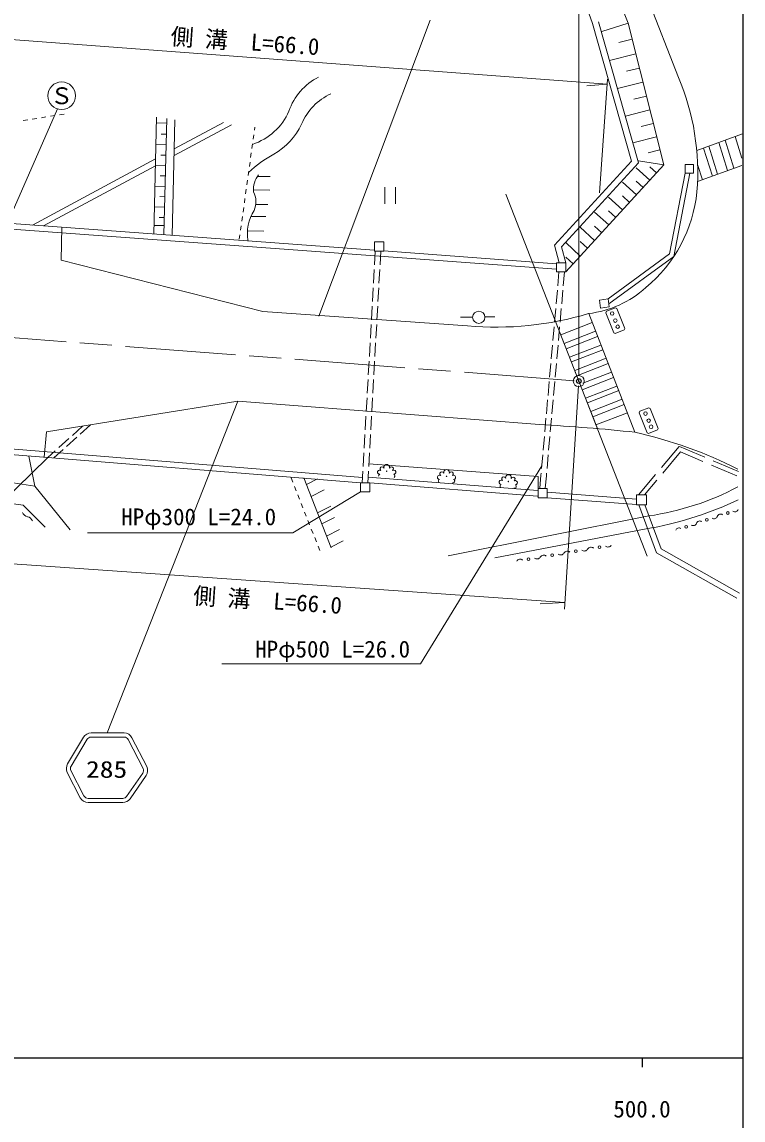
# Model space of a CAD drawing. Units: millimetres, scale not verified. Extents: x 40000 to 680000, y 20000 to 380000.
# Drawn here: x 500482 to 579000, y 198249 to 317874 of the extents above; entities that cross this region are included whole.
import ezdxf
from ezdxf.enums import TextEntityAlignment as Align

# ---------------------------------------------------------------- set-up
doc = ezdxf.new("R2010")
doc.units = ezdxf.units.MM
doc.header["$LTSCALE"] = 1000
doc.header["$PDMODE"] = 32
doc.header["$PDSIZE"] = 500
doc.linetypes.add('CHAIN', pattern=[18.5, 12, -1.5, 3.5, -1.5])
for name, color, linetype, lineweight in [('M-BGD', 7, 'Continuous', 13), ('M-BMK', 2, 'CHAIN', 13), ('M-BMK-OTRS', 5, 'Continuous', 13), ('M-TTL-BAND', 7, 'Continuous', 25), ('M-WORK', 1, 'Continuous', 13)]:
    doc.layers.add(name, color=color, linetype=linetype, lineweight=lineweight)
doc.layers.add('M-OTRS', color=6, linetype='Continuous')
doc.styles.add('ＭＳ ゴシック', font='')
doc.styles.get('ＭＳ ゴシック').set_extended_font_data('MS Gothic')

msp = doc.modelspace()

# ---------------------------------------------------------------- linework, layer by layer
at = {"layer": 'M-BGD'}
msp.add_circle((561117, 278749), 600, dxfattribs=at)
at = {"layer": 'M-BMK'}
msp.add_line((560619, 278787), (462306, 286333), dxfattribs=at)
at = {"layer": 'M-BMK-OTRS'}
msp.add_line((553181, 299110), (568564, 259674), dxfattribs=at)
at = {"layer": 'M-OTRS'}
msp.add_point((561117, 278749), dxfattribs=at)
at = {"layer": 'M-TTL-BAND'}
for p, q in [((579000, 20000), (579000, 370000)), ((579000, 205000), (40000, 205000)), ((568000, 205000), (568000, 204000))]:
    msp.add_line(p, q, dxfattribs=at)
at = {"layer": 'M-WORK'}
for p, q in [((561117, 345204), (561117, 279350)), ((562435, 336283), (571968, 311834)), ((562610, 317694), (556767, 334400)), ((532796, 285829), (544915, 318066)), ((566852, 302726), (562610, 317694)), ((567631, 302542), (563278, 317905)), ((566488, 317735), (563617, 316821)), ((564220, 311097), (498343, 316054)), ((566922, 316005), (565472, 315641)), ((567324, 314406), (564471, 313690)), ((567714, 312851), (566312, 312499)), ((564181, 311099), (562001, 310919)), ((563369, 299258), (564259, 311641)), ((568103, 311300), (565345, 310608)), ((568482, 309792), (567126, 309452)), ((504355, 308404), (496305, 290084)), ((503086, 307521), (502592, 307446)), ((504075, 307671), (503581, 307596)), ((505064, 307820), (504569, 307746)), ((515136, 307498), (514825, 294768)), ((568859, 308289), (566192, 307619)), ((501109, 307222), (500614, 307147)), ((502097, 307371), (501603, 307297)), ((516241, 306857), (515121, 306884)), ((516253, 307345), (515944, 294685)), ((517142, 307219), (516835, 294620)), ((517047, 303316), (523297, 306684)), ((517065, 304055), (522410, 306935)), ((525793, 306083), (525841, 306430)), ((569226, 306826), (567915, 306497)), ((516211, 305637), (515651, 305650)), ((525656, 305093), (525724, 305588)), ((569592, 305369), (567013, 304721)), ((573961, 303868), (578934, 305684)), ((578871, 303034), (578129, 305390)), ((516184, 304502), (515063, 304529)), ((525519, 304102), (525587, 304597)), ((569948, 303951), (568680, 303632)), ((575658, 301073), (574694, 304136)), ((576237, 301284), (575273, 304347)), ((577318, 301679), (576354, 304742)), ((578012, 301933), (577048, 304996)), ((501629, 295738), (515025, 302956)), ((516156, 303368), (515596, 303381)), ((525382, 303111), (525450, 303607)), ((558478, 293567), (566852, 302726)), ((570364, 302294), (567627, 302733)), ((502819, 295651), (515007, 302217)), ((516128, 302233), (515008, 302260)), ((525108, 301130), (525176, 301625)), ((525245, 302121), (525313, 302616)), ((559250, 293374), (567631, 302542)), ((568853, 300644), (567379, 301995)), ((569579, 301437), (568847, 302107)), ((574048, 300485), (578865, 302244)), ((574574, 300689), (574054, 302342)), ((516101, 301099), (515541, 301112)), ((524971, 300140), (525040, 300635)), ((526115, 301037), (527513, 301021)), ((567382, 299038), (565884, 300410)), ((568118, 299842), (567375, 300522)), ((572714, 301409), (571004, 292612)), ((573223, 301409), (571458, 292324)), ((516073, 299964), (514953, 299991)), ((524834, 299149), (524903, 299644)), ((525704, 299575), (527480, 299555)), ((539984, 299859), (539984, 298046)), ((541159, 299859), (541159, 298046)), ((516045, 298830), (515485, 298843)), ((524697, 298158), (524766, 298654)), ((525940, 297997), (527258, 297982)), ((565890, 297409), (564368, 298802)), ((566636, 298224), (565882, 298915)), ((516018, 297695), (514897, 297722)), ((524423, 296177), (524492, 296673)), ((524560, 297168), (524629, 297663)), ((525402, 296692), (527027, 296674)), ((564376, 295756), (562830, 297171)), ((565133, 296583), (564366, 297285)), ((496031, 296150), (538876, 292998)), ((496597, 295507), (558684, 290939)), ((515969, 295691), (514921, 295717)), ((515990, 296560), (515430, 296574)), ((524286, 295187), (524355, 295682)), ((562839, 294078), (561270, 295516)), ((563608, 294918), (562829, 295631)), ((524149, 294196), (524218, 294691)), ((525029, 295121), (526805, 295101)), ((558968, 291648), (558478, 293567)), ((559691, 291648), (559250, 293374)), ((561281, 292377), (559687, 293837)), ((562061, 293228), (561270, 293953)), ((538954, 292914), (538870, 291416)), ((539555, 292914), (539471, 291416)), ((539883, 292924), (558684, 291541)), ((560491, 291514), (559688, 292250)), ((571004, 292612), (564302, 287719)), ((571458, 292324), (564385, 287160)), ((538842, 290917), (538758, 289419)), ((539443, 290917), (539359, 289419)), ((558958, 290641), (558825, 289146)), ((559560, 290641), (559428, 289146)), ((538730, 288920), (538646, 287422)), ((539331, 288920), (539246, 287422)), ((558781, 288648), (558648, 287154)), ((559383, 288648), (559251, 287154)), ((538617, 286923), (538533, 285425)), ((539218, 286923), (539134, 285425)), ((558604, 286656), (558471, 285162)), ((559206, 286656), (559073, 285162)), ((562192, 286107), (567235, 273178)), ((564061, 286196), (564135, 286365)), ((564916, 284018), (564061, 286196)), ((564135, 286365), (565103, 286745)), ((565103, 286745), (565271, 286671)), ((565271, 286671), (566126, 284493)), ((538505, 284926), (538421, 283429)), ((539106, 284926), (539022, 283429)), ((548241, 285714), (549560, 285714)), ((550893, 285742), (551968, 285742)), ((558595, 285230), (560941, 279217)), ((562578, 285116), (559157, 283789)), ((558427, 284664), (558294, 283170)), ((559029, 284664), (558896, 283170)), ((562942, 284185), (559521, 282857)), ((563168, 283603), (559748, 282275)), ((565084, 283945), (564916, 284018)), ((566053, 284324), (565084, 283945)), ((566126, 284493), (566053, 284324)), ((538393, 282929), (538309, 281432)), ((538994, 282929), (538910, 281432)), ((558250, 282672), (558117, 281178)), ((558852, 282672), (558719, 281178)), ((563532, 282672), (560111, 281344)), ((563727, 282170), (560306, 280843)), ((564091, 281239), (560670, 279911)), ((538281, 280933), (538197, 279435)), ((538882, 280933), (538797, 279435)), ((558073, 280680), (557940, 279186)), ((558675, 280680), (558542, 279186)), ((564318, 280657), (560897, 279329)), ((538168, 278936), (538084, 277438)), ((538769, 278936), (538685, 277438)), ((564908, 279144), (561487, 277816)), ((564681, 279726), (561558, 278514)), ((557896, 278688), (557763, 277194)), ((558498, 278688), (558365, 277194)), ((561086, 278250), (559554, 253907)), ((561304, 278285), (563143, 273570)), ((565271, 278213), (561850, 276885)), ((565467, 277711), (562046, 276384)), ((523980, 276546), (509750, 240418)), ((538056, 276939), (537972, 275441)), ((538657, 276939), (538573, 275441)), ((557719, 276696), (557586, 275201)), ((558321, 276696), (558188, 275201)), ((565830, 276780), (562409, 275452)), ((566057, 276198), (562636, 274870)), ((566408, 275297), (562988, 273969)), ((567695, 275295), (567768, 275464)), ((568549, 273117), (567695, 275295)), ((567768, 275464), (568736, 275844)), ((568736, 275844), (568905, 275770)), ((568905, 275770), (569760, 273592)), ((507938, 273979), (506823, 272975)), ((537944, 274942), (537860, 273444)), ((538545, 274942), (538461, 273444)), ((557542, 274703), (557409, 273209)), ((558144, 274703), (558011, 273209)), ((507084, 273843), (505969, 272839)), ((537832, 272945), (537748, 271448)), ((538433, 272945), (538348, 271448)), ((568718, 273044), (568549, 273117)), ((569686, 273424), (568718, 273044)), ((569760, 273592), (569686, 273424)), ((537569, 268265), (495004, 271710)), ((505598, 272504), (504483, 271500)), ((506452, 272641), (505337, 271637)), ((557365, 272711), (557232, 271217)), ((557967, 272711), (557834, 271217)), ((572038, 271639), (570112, 269339)), ((574829, 270451), (572068, 271626)), ((537342, 267682), (494362, 271160)), ((501890, 267315), (501228, 270565)), ((504112, 271165), (503302, 270436)), ((504966, 271302), (503947, 270384)), ((537719, 270948), (537635, 269451)), ((538320, 270948), (538236, 269451)), ((557188, 270719), (557055, 269225)), ((557790, 270719), (557657, 269225)), ((572184, 271033), (570258, 268733)), ((574633, 269991), (572184, 271033)), ((538253, 269754), (556682, 268356)), ((578313, 268424), (575553, 269599)), ((578509, 268884), (575749, 270059)), ((529779, 268204), (529964, 267739)), ((531181, 268204), (534146, 260576)), ((531461, 267484), (532663, 268096)), ((537607, 268951), (537536, 267682)), ((538208, 268951), (538137, 267682)), ((556658, 266819), (538171, 268298)), ((556678, 267050), (556682, 268356)), ((556991, 268512), (556863, 267069)), ((557010, 268727), (556991, 268512)), ((557586, 268426), (557465, 267069)), ((557613, 268727), (557586, 268426)), ((569470, 268572), (567626, 266369)), ((569616, 267967), (568277, 266368)), ((530148, 267274), (530332, 266809)), ((531972, 266167), (533405, 266896)), ((556610, 266221), (538349, 267682)), ((530517, 266345), (530701, 265880)), ((567393, 265895), (557685, 266645)), ((567393, 265294), (557685, 266043)), ((530885, 265415), (531070, 264950)), ((531254, 264486), (531438, 264021)), ((532663, 264390), (534119, 265131)), ((567671, 265269), (569591, 260056)), ((568311, 265268), (570078, 260471)), ((531623, 263556), (531807, 263091)), ((533128, 263194), (534523, 263905)), ((568754, 264066), (546876, 259732)), ((531991, 262626), (532176, 262162)), ((533645, 261865), (535046, 262578)), ((569226, 262785), (551975, 259489)), ((532360, 261697), (532544, 261232)), ((534110, 260669), (535451, 261352)), ((532729, 260767), (532913, 260302)), ((569591, 260056), (578338, 255117)), ((570078, 260471), (578633, 255639)), ((493777, 259243), (559600, 254637)), ((559600, 254637), (556897, 254495)), ((505447, 237047), (507187, 239955)), ((505833, 236816), (507573, 239724)), ((511611, 240418), (508002, 240418)), ((511611, 239968), (508002, 239968)), ((513665, 236543), (512057, 239695)), ((514066, 236747), (512457, 239899)), ((505416, 236127), (506833, 233357)), ((505817, 236332), (507234, 233561)), ((511882, 233505), (513631, 236031)), ((512252, 233249), (514001, 235775)), ((507679, 233289), (511471, 233289)), ((507679, 232839), (511471, 232839))]:
    msp.add_line(p, q, dxfattribs=at)
for points in [[(559598, 335021), (566488, 317735), (570364, 302294), (559691, 290641)], [(549009, 284770), (526721, 286343), (504743, 291921), (504830, 295503)], [(556843, 274016), (523980, 276546), (503135, 273211), (502912, 270468)], [(505739, 262535), (501890, 267315), (495698, 268245), (486555, 269689), (484727, 269881), (480492, 269753), (479819, 272608)], [(503302, 270436), (486178, 253686), (465554, 253686)], [(557088, 269508), (543878, 247958), (522245, 247958)], [(470444, 265816), (480154, 267203), (483910, 267643), (487665, 267000), (500624, 265241), (502993, 262839)], [(537342, 266675), (529962, 262222), (507605, 262222)]]:
    msp.add_lwpolyline(points, dxfattribs=at)
for points in [[(573610, 302364), (572714, 302364), (572714, 301409), (573610, 301409)], [(539883, 292914), (538876, 292914), (538876, 293921), (539883, 293921)], [(559691, 290641), (558684, 290641), (558684, 291648), (559691, 291648)], [(564433, 286832), (564302, 287719), (563357, 287578), (563489, 286691)], [(538349, 266675), (537342, 266675), (537342, 267682), (538349, 267682)], [(557685, 266043), (556678, 266043), (556678, 267050), (557685, 267050)], [(568494, 266368), (567394, 266369), (567392, 265269), (568492, 265268)]]:
    msp.add_lwpolyline(points, close=True, dxfattribs=at)
for centre, radius in [((504803, 309836), 1500), ((550227, 285697), 668), ((564747, 286114), 195), ((565094, 285345), 195), ((565355, 284679), 195), ((568380, 275213), 195), ((568727, 274444), 195), ((568988, 273778), 195), ((540196, 268927), 30.8), ((546720, 268373), 30.8), ((553438, 267813), 30.8), ((577334, 264383), 150), ((575069, 263632), 150), ((572804, 262881), 150), ((563367, 260664), 150), ((558215, 259796), 150), ((560791, 260230), 150), ((555639, 259362), 150)]:
    msp.add_circle(centre, radius, dxfattribs=at)
for centre, radius, start, end in [((535553, 306187), 6312, 116.0256, 161.77538), ((547547, 301494), 26520, 355.41905, 22.94679), ((536725, 304351), 6266, 114.55215, 157.53111), ((523533, 310785), 6572, 288.14177, 336.46678), ((524248, 309911), 7398, 299.62996, 334.66521), ((534128, 291995), 13062, 118.44763, 133.37402), ((528500, 299531), 2821, 142.76546, 183.28354), ((523632, 298275), 2325, 336.3721, 28.07582), ((558530, 300930), 15530, 309.46677, 354.25904), ((529388, 294914), 4364, 146.17849, 191.95521), ((560860, 297241), 11215, 276.78839, 312.25697), ((552143, 319542), 34912, 264.85119, 286.71808), ((545119, 63831), 210512, 83.96941, 86.80724), ((556735, 226315), 48025, 63.13588, 77.37036), ((539688, 269195), 228, 18.13012, 235.00005), ((540195, 269362), 306, 341.56506, 198.43499), ((540703, 269195), 228, 305.00005, 161.86992), ((539426, 268821), 228, 55.00002, 271.86993), ((539500, 268411), 194, 110.00002, 187.08892), ((540965, 268821), 228, 268.13012, 125.00001), ((540891, 268411), 194, 307.7858, 69.99998), ((545951, 268267), 228, 55.00002, 271.86993), ((546024, 267857), 194, 110.00002, 220.7894), ((546212, 268641), 228, 18.13012, 235.00005), ((546720, 268809), 306, 341.56506, 198.43499), ((547227, 268641), 228, 305.00005, 161.86992), ((547415, 267857), 194, 250.00006, 69.99998), ((547489, 268267), 228, 268.13012, 125.00001), ((552938, 268095), 228, 16.42726, 233.29719), ((553450, 268248), 306, 339.8622, 196.73213), ((553952, 268065), 228, 303.29718, 160.16705), ((552665, 267729), 228, 53.29716, 270.16707), ((552727, 267317), 194, 108.29716, 228.02805), ((554117, 267276), 194, 248.2972, 68.29712), ((554203, 267684), 228, 266.42726, 123.29715), ((564411, 293869), 30118, 278.24277, 297.76556), ((561670, 301668), 39610, 280.86039, 295.11428), ((501199, 264651), 680, 196.97575, 259.89151), ((578114, 264875), 372, 234.94757, 341.73539), ((500960, 263311), 680, 16.97575, 79.89151), ((573584, 263373), 372, 234.94757, 341.73539), ((574289, 263140), 372, 54.94757, 161.73539), ((575849, 264124), 372, 234.94757, 341.73539), ((576554, 263891), 372, 54.94757, 161.73539), ((572024, 262389), 372, 54.94757, 161.73539), ((564286, 261103), 430, 230.21476, 328.90964), ((557296, 259357), 430, 50.21476, 148.90964), ((559135, 260235), 430, 230.21476, 328.90964), ((559872, 259790), 430, 50.21476, 148.90964), ((561710, 260669), 430, 230.21476, 328.90964), ((562448, 260224), 430, 50.21476, 148.90964), ((554720, 258923), 430, 50.21476, 148.90964), ((556559, 259801), 430, 230.21476, 328.90964), ((508002, 239468), 950, 90, 149.11193), ((508002, 239468), 500, 90, 149.11193), ((511611, 239468), 950, 27.03086, 90), ((511611, 239468), 500, 27.03086, 90), ((506262, 236559), 950, 149.11193, 207.08749), ((506262, 236559), 500, 149.11193, 207.08749), ((513219, 236316), 500, 325.31581, 27.03086), ((513219, 236316), 950, 325.31581, 27.03086), ((507679, 233789), 950, 207.08749, 270), ((507679, 233789), 500, 207.08749, 270), ((511471, 233789), 500, 270, 325.31581), ((511471, 233789), 950, 270, 325.31581)]:
    msp.add_arc(centre, radius, start, end, dxfattribs=at)

# ---------------------------------------------------------------- texts
at = {"layer": 'M-TTL-BAND', "style": 'ＭＳ ゴシック'}
msp.add_text('500.0', height=1833, dxfattribs=at).set_placement((568000, 199445), align=Align.MIDDLE_CENTER)
at = {"layer": 'M-WORK', "style": 'ＭＳ ゴシック'}
for rotation, p in [(355.844, (524775, 315747)), (356.074, (527232, 254848))]:
    msp.add_text('側 溝  L=66.0', height=1833, rotation=rotation, dxfattribs=at).set_placement(p, align=Align.MIDDLE_CENTER)
for s, p in [('Ｓ', (504803, 309836)), ('HPφ300 L=24.0', (519729, 263965)), ('HPφ500 L=26.0', (534314, 249552))]:
    msp.add_text(s, height=1833, dxfattribs=at).set_placement(p, align=Align.MIDDLE_CENTER)
at = {"layer": 'M-WORK', "style": 'ＭＳ ゴシック', "width": 1.2}
msp.add_text('285', height=1833, dxfattribs=at).set_placement((509699, 236449), align=Align.MIDDLE_CENTER)

doc.saveas('drawing.dxf')
